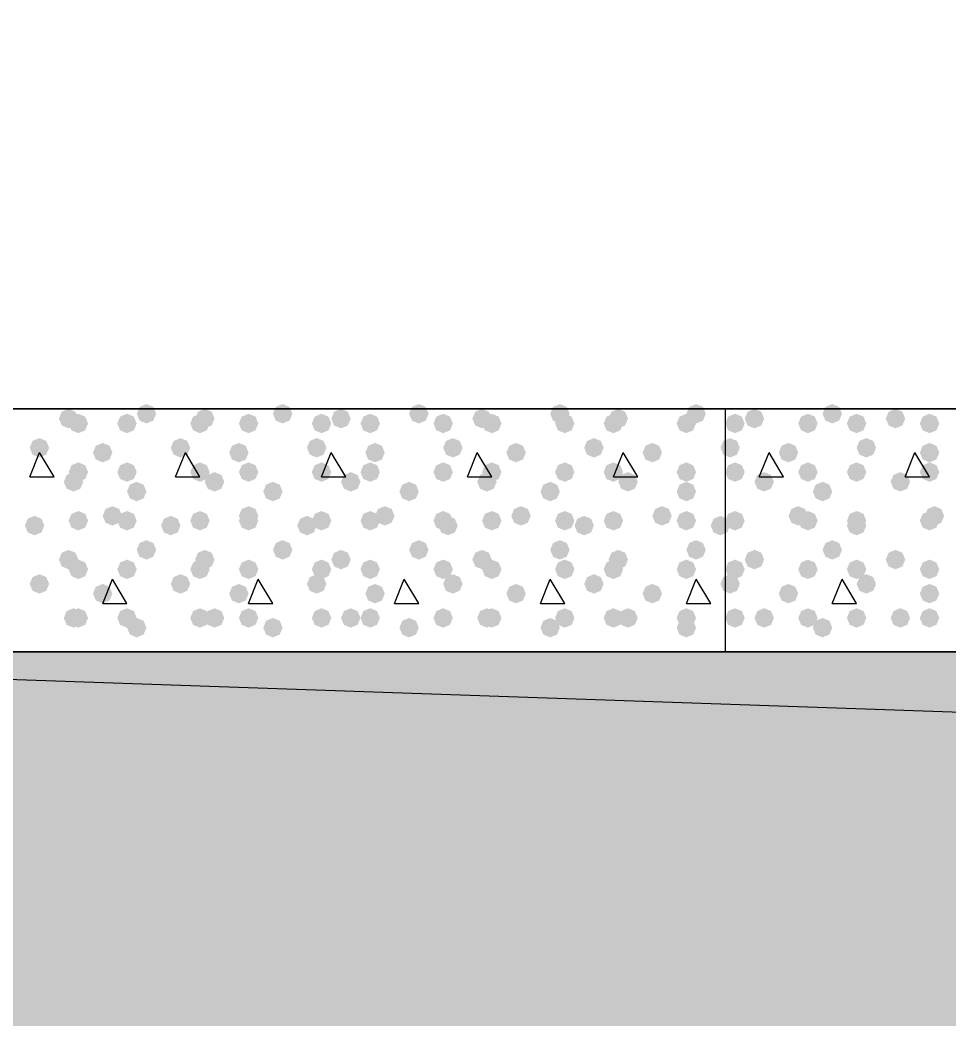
# Model space of a CAD drawing. Header units: millimetres. Extents: x 0 to 420, y 0 to 297.
# Drawn here: x 40.43 to 48.51, y 157.29 to 165.99 of the extents above; entities that cross this region are included whole.
import ezdxf

# ---------------------------------------------------------------- set-up
doc = ezdxf.new("R2010")
doc.units = ezdxf.units.MM
doc.layers.get('0').update_dxf_attribs({"linetype": 'CONTINUOUS'})

msp = doc.modelspace()

# ---------------------------------------------------------------- hatches: boundary and pattern name
at = {"true_color": 0x000008}
for points in [[(40.936333, 162.517667), (40.911462, 162.457871), (40.851667, 162.433), (40.791871, 162.457871), (40.767, 162.517667), (40.791871, 162.577462), (40.851667, 162.602333), (40.911462, 162.577463)], [(41.613667, 162.56), (41.588796, 162.500204), (41.529, 162.475333), (41.469204, 162.500204), (41.444333, 162.56), (41.469204, 162.619796), (41.529, 162.644667), (41.588796, 162.619796)], [(42.121667, 162.517667), (42.096796, 162.457871), (42.037, 162.433), (41.977204, 162.457871), (41.952333, 162.517667), (41.977204, 162.577462), (42.037, 162.602333), (42.096796, 162.577463)], [(42.799, 162.56), (42.774129, 162.500204), (42.714333, 162.475333), (42.654538, 162.500204), (42.629667, 162.56), (42.654537, 162.619796), (42.714333, 162.644667), (42.774129, 162.619796)], [(43.307, 162.517667), (43.282129, 162.457871), (43.222333, 162.433), (43.162538, 162.457871), (43.137667, 162.517667), (43.162537, 162.577462), (43.222333, 162.602333), (43.282129, 162.577463)], [(43.984333, 162.56), (43.959462, 162.500204), (43.899667, 162.475333), (43.839871, 162.500204), (43.815, 162.56), (43.839871, 162.619796), (43.899667, 162.644667), (43.959462, 162.619796)], [(44.534667, 162.517667), (44.509796, 162.457871), (44.45, 162.433), (44.390204, 162.457871), (44.365333, 162.517667), (44.390204, 162.577462), (44.45, 162.602333), (44.509796, 162.577463)], [(45.212, 162.56), (45.187129, 162.500204), (45.127333, 162.475333), (45.067538, 162.500204), (45.042667, 162.56), (45.067537, 162.619796), (45.127333, 162.644667), (45.187129, 162.619796)], [(45.72, 162.517667), (45.695129, 162.457871), (45.635333, 162.433), (45.575538, 162.457871), (45.550667, 162.517667), (45.575537, 162.577462), (45.635333, 162.602333), (45.695129, 162.577463)], [(46.397333, 162.56), (46.372463, 162.500204), (46.312667, 162.475333), (46.252871, 162.500204), (46.228, 162.56), (46.252871, 162.619796), (46.312667, 162.644667), (46.372462, 162.619796)], [(41.021, 162.475333), (40.996129, 162.415537), (40.936333, 162.390667), (40.876537, 162.415537), (40.851667, 162.475333), (40.876537, 162.535129), (40.936333, 162.56), (40.996129, 162.535129)], [(41.444333, 162.475333), (41.419462, 162.415537), (41.359667, 162.390667), (41.299871, 162.415537), (41.275, 162.475333), (41.299871, 162.535129), (41.359667, 162.56), (41.419462, 162.535129)], [(42.079333, 162.475333), (42.054462, 162.415537), (41.994667, 162.390667), (41.934871, 162.415537), (41.91, 162.475333), (41.934871, 162.535129), (41.994667, 162.56), (42.054462, 162.535129)], [(42.502667, 162.475333), (42.477796, 162.415537), (42.418, 162.390667), (42.358204, 162.415537), (42.333333, 162.475333), (42.358204, 162.535129), (42.418, 162.56), (42.477796, 162.535129)], [(43.137667, 162.475333), (43.112796, 162.415537), (43.053, 162.390667), (42.993204, 162.415537), (42.968333, 162.475333), (42.993204, 162.535129), (43.053, 162.56), (43.112796, 162.535129)], [(43.561, 162.475333), (43.536129, 162.415537), (43.476333, 162.390667), (43.416537, 162.415537), (43.391667, 162.475333), (43.416537, 162.535129), (43.476333, 162.56), (43.536129, 162.535129)], [(44.196, 162.475333), (44.171129, 162.415537), (44.111333, 162.390667), (44.051537, 162.415537), (44.026667, 162.475333), (44.051537, 162.535129), (44.111333, 162.56), (44.171129, 162.535129)], [(44.619333, 162.475333), (44.594462, 162.415537), (44.534667, 162.390667), (44.474871, 162.415537), (44.45, 162.475333), (44.474871, 162.535129), (44.534667, 162.56), (44.594462, 162.535129)], [(45.254333, 162.475333), (45.229462, 162.415537), (45.169667, 162.390667), (45.109871, 162.415537), (45.085, 162.475333), (45.109871, 162.535129), (45.169667, 162.56), (45.229462, 162.535129)], [(45.677667, 162.475333), (45.652796, 162.415537), (45.593, 162.390667), (45.533204, 162.415537), (45.508333, 162.475333), (45.533204, 162.535129), (45.593, 162.56), (45.652796, 162.535129)], [(46.312667, 162.475333), (46.287796, 162.415537), (46.228, 162.390667), (46.168204, 162.415537), (46.143333, 162.475333), (46.168204, 162.535129), (46.228, 162.56), (46.287796, 162.535129)], [(40.682333, 162.263667), (40.657463, 162.203871), (40.597667, 162.179), (40.537871, 162.203871), (40.513, 162.263667), (40.537871, 162.323462), (40.597667, 162.348333), (40.657462, 162.323463)], [(41.91, 162.263667), (41.885129, 162.203871), (41.825333, 162.179), (41.765538, 162.203871), (41.740667, 162.263667), (41.765537, 162.323462), (41.825333, 162.348333), (41.885129, 162.323463)], [(43.095333, 162.263667), (43.070463, 162.203871), (43.010667, 162.179), (42.950871, 162.203871), (42.926, 162.263667), (42.950871, 162.323462), (43.010667, 162.348333), (43.070462, 162.323463)], [(44.280667, 162.263667), (44.255796, 162.203871), (44.196, 162.179), (44.136204, 162.203871), (44.111333, 162.263667), (44.136204, 162.323462), (44.196, 162.348333), (44.255796, 162.323463)], [(45.508333, 162.263667), (45.483463, 162.203871), (45.423667, 162.179), (45.363871, 162.203871), (45.339, 162.263667), (45.363871, 162.323462), (45.423667, 162.348333), (45.483462, 162.323463)], [(41.232667, 162.221333), (41.207796, 162.161537), (41.148, 162.136667), (41.088204, 162.161537), (41.063333, 162.221333), (41.088204, 162.281129), (41.148, 162.306), (41.207796, 162.281129)], [(42.418, 162.221333), (42.393129, 162.161537), (42.333333, 162.136667), (42.273537, 162.161537), (42.248667, 162.221333), (42.273537, 162.281129), (42.333333, 162.306), (42.393129, 162.281129)], [(43.603333, 162.221333), (43.578463, 162.161537), (43.518667, 162.136667), (43.458871, 162.161537), (43.434, 162.221333), (43.458871, 162.281129), (43.518667, 162.306), (43.578462, 162.281129)], [(44.831, 162.221333), (44.806129, 162.161537), (44.746333, 162.136667), (44.686537, 162.161537), (44.661667, 162.221333), (44.686537, 162.281129), (44.746333, 162.306), (44.806129, 162.281129)], [(46.016333, 162.221333), (45.991462, 162.161537), (45.931667, 162.136667), (45.871871, 162.161537), (45.847, 162.221333), (45.871871, 162.281129), (45.931667, 162.306), (45.991462, 162.281129)], [(41.021, 162.052), (40.996129, 161.992204), (40.936333, 161.967333), (40.876537, 161.992204), (40.851667, 162.052), (40.876537, 162.111796), (40.936333, 162.136667), (40.996129, 162.111796)], [(41.444333, 162.052), (41.419462, 161.992204), (41.359667, 161.967333), (41.299871, 161.992204), (41.275, 162.052), (41.299871, 162.111796), (41.359667, 162.136667), (41.419462, 162.111796)], [(42.079333, 162.052), (42.054462, 161.992204), (41.994667, 161.967333), (41.934871, 161.992204), (41.91, 162.052), (41.934871, 162.111796), (41.994667, 162.136667), (42.054462, 162.111796)], [(42.502667, 162.052), (42.477796, 161.992204), (42.418, 161.967333), (42.358204, 161.992204), (42.333333, 162.052), (42.358204, 162.111796), (42.418, 162.136667), (42.477796, 162.111796)], [(43.137667, 162.052), (43.112796, 161.992204), (43.053, 161.967333), (42.993204, 161.992204), (42.968333, 162.052), (42.993204, 162.111796), (43.053, 162.136667), (43.112796, 162.111796)], [(43.561, 162.052), (43.536129, 161.992204), (43.476333, 161.967333), (43.416537, 161.992204), (43.391667, 162.052), (43.416537, 162.111796), (43.476333, 162.136667), (43.536129, 162.111796)], [(44.196, 162.052), (44.171129, 161.992204), (44.111333, 161.967333), (44.051537, 161.992204), (44.026667, 162.052), (44.051537, 162.111796), (44.111333, 162.136667), (44.171129, 162.111796)], [(44.619333, 162.052), (44.594462, 161.992204), (44.534667, 161.967333), (44.474871, 161.992204), (44.45, 162.052), (44.474871, 162.111796), (44.534667, 162.136667), (44.594462, 162.111796)], [(45.254333, 162.052), (45.229462, 161.992204), (45.169667, 161.967333), (45.109871, 161.992204), (45.085, 162.052), (45.109871, 162.111796), (45.169667, 162.136667), (45.229462, 162.111796)], [(45.677667, 162.052), (45.652796, 161.992204), (45.593, 161.967333), (45.533204, 161.992204), (45.508333, 162.052), (45.533204, 162.111796), (45.593, 162.136667), (45.652796, 162.111796)], [(46.312667, 162.052), (46.287796, 161.992204), (46.228, 161.967333), (46.168204, 161.992204), (46.143333, 162.052), (46.168204, 162.111796), (46.228, 162.136667), (46.287796, 162.111796)], [(40.978667, 161.967333), (40.953796, 161.907537), (40.894, 161.882667), (40.834204, 161.907537), (40.809333, 161.967333), (40.834204, 162.027129), (40.894, 162.052), (40.953796, 162.027129)], [(42.206333, 161.967333), (42.181462, 161.907537), (42.121667, 161.882667), (42.061871, 161.907537), (42.037, 161.967333), (42.061871, 162.027129), (42.121667, 162.052), (42.181462, 162.027129)], [(43.391667, 161.967333), (43.366796, 161.907537), (43.307, 161.882667), (43.247204, 161.907537), (43.222333, 161.967333), (43.247204, 162.027129), (43.307, 162.052), (43.366796, 162.027129)], [(44.577, 161.967333), (44.552129, 161.907537), (44.492333, 161.882667), (44.432538, 161.907537), (44.407667, 161.967333), (44.432537, 162.027129), (44.492333, 162.052), (44.552129, 162.027129)], [(45.804667, 161.967333), (45.779796, 161.907537), (45.72, 161.882667), (45.660204, 161.907537), (45.635333, 161.967333), (45.660204, 162.027129), (45.72, 162.052), (45.779796, 162.027129)], [(41.529, 161.882667), (41.504129, 161.822871), (41.444333, 161.798), (41.384538, 161.822871), (41.359667, 161.882667), (41.384537, 161.942462), (41.444333, 161.967333), (41.504129, 161.942463)], [(42.714333, 161.882667), (42.689462, 161.822871), (42.629667, 161.798), (42.569871, 161.822871), (42.545, 161.882667), (42.569871, 161.942462), (42.629667, 161.967333), (42.689462, 161.942463)], [(43.899667, 161.882667), (43.874796, 161.822871), (43.815, 161.798), (43.755204, 161.822871), (43.730333, 161.882667), (43.755204, 161.942462), (43.815, 161.967333), (43.874796, 161.942463)], [(45.127333, 161.882667), (45.102463, 161.822871), (45.042667, 161.798), (44.982871, 161.822871), (44.958, 161.882667), (44.982871, 161.942462), (45.042667, 161.967333), (45.102462, 161.942463)], [(46.312667, 161.882667), (46.287796, 161.822871), (46.228, 161.798), (46.168204, 161.822871), (46.143333, 161.882667), (46.168204, 161.942462), (46.228, 161.967333), (46.287796, 161.942463)], [(41.317333, 161.671), (41.292463, 161.611204), (41.232667, 161.586333), (41.172871, 161.611204), (41.148, 161.671), (41.172871, 161.730796), (41.232667, 161.755667), (41.292462, 161.730796)], [(42.502667, 161.671), (42.477796, 161.611204), (42.418, 161.586333), (42.358204, 161.611204), (42.333333, 161.671), (42.358204, 161.730796), (42.418, 161.755667), (42.477796, 161.730796)], [(43.688, 161.671), (43.663129, 161.611204), (43.603333, 161.586333), (43.543537, 161.611204), (43.518667, 161.671), (43.543537, 161.730796), (43.603333, 161.755667), (43.663129, 161.730796)], [(44.873333, 161.671), (44.848463, 161.611204), (44.788667, 161.586333), (44.728871, 161.611204), (44.704, 161.671), (44.728871, 161.730796), (44.788667, 161.755667), (44.848462, 161.730796)], [(46.101, 161.671), (46.076129, 161.611204), (46.016333, 161.586333), (45.956537, 161.611204), (45.931667, 161.671), (45.956537, 161.730796), (46.016333, 161.755667), (46.076129, 161.730796)], [(40.64, 161.586333), (40.615129, 161.526537), (40.555333, 161.501667), (40.495538, 161.526537), (40.470667, 161.586333), (40.495537, 161.646129), (40.555333, 161.671), (40.615129, 161.646129)], [(41.021, 161.628667), (40.996129, 161.568871), (40.936333, 161.544), (40.876537, 161.568871), (40.851667, 161.628667), (40.876537, 161.688462), (40.936333, 161.713333), (40.996129, 161.688463)], [(41.444333, 161.628667), (41.419462, 161.568871), (41.359667, 161.544), (41.299871, 161.568871), (41.275, 161.628667), (41.299871, 161.688462), (41.359667, 161.713333), (41.419462, 161.688463)], [(41.825333, 161.586333), (41.800463, 161.526537), (41.740667, 161.501667), (41.680871, 161.526537), (41.656, 161.586333), (41.680871, 161.646129), (41.740667, 161.671), (41.800462, 161.646129)], [(42.079333, 161.628667), (42.054462, 161.568871), (41.994667, 161.544), (41.934871, 161.568871), (41.91, 161.628667), (41.934871, 161.688462), (41.994667, 161.713333), (42.054462, 161.688463)], [(42.502667, 161.628667), (42.477796, 161.568871), (42.418, 161.544), (42.358204, 161.568871), (42.333333, 161.628667), (42.358204, 161.688462), (42.418, 161.713333), (42.477796, 161.688463)], [(43.010667, 161.586333), (42.985796, 161.526537), (42.926, 161.501667), (42.866204, 161.526537), (42.841333, 161.586333), (42.866204, 161.646129), (42.926, 161.671), (42.985796, 161.646129)], [(43.137667, 161.628667), (43.112796, 161.568871), (43.053, 161.544), (42.993204, 161.568871), (42.968333, 161.628667), (42.993204, 161.688462), (43.053, 161.713333), (43.112796, 161.688463)], [(43.561, 161.628667), (43.536129, 161.568871), (43.476333, 161.544), (43.416537, 161.568871), (43.391667, 161.628667), (43.416537, 161.688462), (43.476333, 161.713333), (43.536129, 161.688463)], [(44.196, 161.628667), (44.171129, 161.568871), (44.111333, 161.544), (44.051537, 161.568871), (44.026667, 161.628667), (44.051537, 161.688462), (44.111333, 161.713333), (44.171129, 161.688463)], [(44.238333, 161.586333), (44.213463, 161.526537), (44.153667, 161.501667), (44.093871, 161.526537), (44.069, 161.586333), (44.093871, 161.646129), (44.153667, 161.671), (44.213462, 161.646129)], [(44.619333, 161.628667), (44.594462, 161.568871), (44.534667, 161.544), (44.474871, 161.568871), (44.45, 161.628667), (44.474871, 161.688462), (44.534667, 161.713333), (44.594462, 161.688463)], [(45.254333, 161.628667), (45.229462, 161.568871), (45.169667, 161.544), (45.109871, 161.568871), (45.085, 161.628667), (45.109871, 161.688462), (45.169667, 161.713333), (45.229462, 161.688463)], [(45.423667, 161.586333), (45.398796, 161.526537), (45.339, 161.501667), (45.279204, 161.526537), (45.254333, 161.586333), (45.279204, 161.646129), (45.339, 161.671), (45.398796, 161.646129)], [(45.677667, 161.628667), (45.652796, 161.568871), (45.593, 161.544), (45.533204, 161.568871), (45.508333, 161.628667), (45.533204, 161.688462), (45.593, 161.713333), (45.652796, 161.688463)], [(46.312667, 161.628667), (46.287796, 161.568871), (46.228, 161.544), (46.168204, 161.568871), (46.143333, 161.628667), (46.168204, 161.688462), (46.228, 161.713333), (46.287796, 161.688463)], [(46.609, 161.586333), (46.584129, 161.526537), (46.524333, 161.501667), (46.464538, 161.526537), (46.439667, 161.586333), (46.464537, 161.646129), (46.524333, 161.671), (46.584129, 161.646129)], [(41.613667, 161.374667), (41.588796, 161.314871), (41.529, 161.29), (41.469204, 161.314871), (41.444333, 161.374667), (41.469204, 161.434462), (41.529, 161.459333), (41.588796, 161.434463)], [(42.799, 161.374667), (42.774129, 161.314871), (42.714333, 161.29), (42.654538, 161.314871), (42.629667, 161.374667), (42.654537, 161.434462), (42.714333, 161.459333), (42.774129, 161.434463)], [(43.984333, 161.374667), (43.959462, 161.314871), (43.899667, 161.29), (43.839871, 161.314871), (43.815, 161.374667), (43.839871, 161.434462), (43.899667, 161.459333), (43.959462, 161.434463)], [(45.212, 161.374667), (45.187129, 161.314871), (45.127333, 161.29), (45.067538, 161.314871), (45.042667, 161.374667), (45.067537, 161.434462), (45.127333, 161.459333), (45.187129, 161.434463)], [(46.397333, 161.374667), (46.372463, 161.314871), (46.312667, 161.29), (46.252871, 161.314871), (46.228, 161.374667), (46.252871, 161.434462), (46.312667, 161.459333), (46.372462, 161.434463)], [(40.936333, 161.29), (40.911462, 161.230204), (40.851667, 161.205333), (40.791871, 161.230204), (40.767, 161.29), (40.791871, 161.349796), (40.851667, 161.374667), (40.911462, 161.349796)], [(41.021, 161.205333), (40.996129, 161.145537), (40.936333, 161.120667), (40.876537, 161.145537), (40.851667, 161.205333), (40.876537, 161.265129), (40.936333, 161.29), (40.996129, 161.265129)], [(41.444333, 161.205333), (41.419462, 161.145537), (41.359667, 161.120667), (41.299871, 161.145537), (41.275, 161.205333), (41.299871, 161.265129), (41.359667, 161.29), (41.419462, 161.265129)], [(42.079333, 161.205333), (42.054462, 161.145537), (41.994667, 161.120667), (41.934871, 161.145537), (41.91, 161.205333), (41.934871, 161.265129), (41.994667, 161.29), (42.054462, 161.265129)], [(42.121667, 161.29), (42.096796, 161.230204), (42.037, 161.205333), (41.977204, 161.230204), (41.952333, 161.29), (41.977204, 161.349796), (42.037, 161.374667), (42.096796, 161.349796)], [(42.502667, 161.205333), (42.477796, 161.145537), (42.418, 161.120667), (42.358204, 161.145537), (42.333333, 161.205333), (42.358204, 161.265129), (42.418, 161.29), (42.477796, 161.265129)], [(43.137667, 161.205333), (43.112796, 161.145537), (43.053, 161.120667), (42.993204, 161.145537), (42.968333, 161.205333), (42.993204, 161.265129), (43.053, 161.29), (43.112796, 161.265129)], [(43.307, 161.29), (43.282129, 161.230204), (43.222333, 161.205333), (43.162538, 161.230204), (43.137667, 161.29), (43.162537, 161.349796), (43.222333, 161.374667), (43.282129, 161.349796)], [(43.561, 161.205333), (43.536129, 161.145537), (43.476333, 161.120667), (43.416537, 161.145537), (43.391667, 161.205333), (43.416537, 161.265129), (43.476333, 161.29), (43.536129, 161.265129)], [(44.196, 161.205333), (44.171129, 161.145537), (44.111333, 161.120667), (44.051537, 161.145537), (44.026667, 161.205333), (44.051537, 161.265129), (44.111333, 161.29), (44.171129, 161.265129)], [(44.534667, 161.29), (44.509796, 161.230204), (44.45, 161.205333), (44.390204, 161.230204), (44.365333, 161.29), (44.390204, 161.349796), (44.45, 161.374667), (44.509796, 161.349796)], [(44.619333, 161.205333), (44.594462, 161.145537), (44.534667, 161.120667), (44.474871, 161.145537), (44.45, 161.205333), (44.474871, 161.265129), (44.534667, 161.29), (44.594462, 161.265129)], [(45.254333, 161.205333), (45.229462, 161.145537), (45.169667, 161.120667), (45.109871, 161.145537), (45.085, 161.205333), (45.109871, 161.265129), (45.169667, 161.29), (45.229462, 161.265129)], [(45.677667, 161.205333), (45.652796, 161.145537), (45.593, 161.120667), (45.533204, 161.145537), (45.508333, 161.205333), (45.533204, 161.265129), (45.593, 161.29), (45.652796, 161.265129)], [(45.72, 161.29), (45.695129, 161.230204), (45.635333, 161.205333), (45.575538, 161.230204), (45.550667, 161.29), (45.575537, 161.349796), (45.635333, 161.374667), (45.695129, 161.349796)], [(46.312667, 161.205333), (46.287796, 161.145537), (46.228, 161.120667), (46.168204, 161.145537), (46.143333, 161.205333), (46.168204, 161.265129), (46.228, 161.29), (46.287796, 161.265129)], [(40.682333, 161.078333), (40.657463, 161.018537), (40.597667, 160.993667), (40.537871, 161.018537), (40.513, 161.078333), (40.537871, 161.138129), (40.597667, 161.163), (40.657462, 161.138129)], [(41.91, 161.078333), (41.885129, 161.018537), (41.825333, 160.993667), (41.765538, 161.018537), (41.740667, 161.078333), (41.765537, 161.138129), (41.825333, 161.163), (41.885129, 161.138129)], [(43.095333, 161.078333), (43.070463, 161.018537), (43.010667, 160.993667), (42.950871, 161.018537), (42.926, 161.078333), (42.950871, 161.138129), (43.010667, 161.163), (43.070462, 161.138129)], [(44.280667, 161.078333), (44.255796, 161.018537), (44.196, 160.993667), (44.136204, 161.018537), (44.111333, 161.078333), (44.136204, 161.138129), (44.196, 161.163), (44.255796, 161.138129)], [(45.508333, 161.078333), (45.483463, 161.018537), (45.423667, 160.993667), (45.363871, 161.018537), (45.339, 161.078333), (45.363871, 161.138129), (45.423667, 161.163), (45.483462, 161.138129)], [(41.232667, 160.993667), (41.207796, 160.933871), (41.148, 160.909), (41.088204, 160.933871), (41.063333, 160.993667), (41.088204, 161.053462), (41.148, 161.078333), (41.207796, 161.053463)], [(42.418, 160.993667), (42.393129, 160.933871), (42.333333, 160.909), (42.273537, 160.933871), (42.248667, 160.993667), (42.273537, 161.053462), (42.333333, 161.078333), (42.393129, 161.053463)], [(43.603333, 160.993667), (43.578463, 160.933871), (43.518667, 160.909), (43.458871, 160.933871), (43.434, 160.993667), (43.458871, 161.053462), (43.518667, 161.078333), (43.578462, 161.053463)], [(44.831, 160.993667), (44.806129, 160.933871), (44.746333, 160.909), (44.686537, 160.933871), (44.661667, 160.993667), (44.686537, 161.053462), (44.746333, 161.078333), (44.806129, 161.053463)], [(46.016333, 160.993667), (45.991462, 160.933871), (45.931667, 160.909), (45.871871, 160.933871), (45.847, 160.993667), (45.871871, 161.053462), (45.931667, 161.078333), (45.991462, 161.053463)], [(40.978667, 160.782), (40.953796, 160.722204), (40.894, 160.697333), (40.834204, 160.722204), (40.809333, 160.782), (40.834204, 160.841796), (40.894, 160.866667), (40.953796, 160.841796)], [(41.021, 160.782), (40.996129, 160.722204), (40.936333, 160.697333), (40.876537, 160.722204), (40.851667, 160.782), (40.876537, 160.841796), (40.936333, 160.866667), (40.996129, 160.841796)], [(41.444333, 160.782), (41.419462, 160.722204), (41.359667, 160.697333), (41.299871, 160.722204), (41.275, 160.782), (41.299871, 160.841796), (41.359667, 160.866667), (41.419462, 160.841796)], [(42.079333, 160.782), (42.054462, 160.722204), (41.994667, 160.697333), (41.934871, 160.722204), (41.91, 160.782), (41.934871, 160.841796), (41.994667, 160.866667), (42.054462, 160.841796)], [(42.206333, 160.782), (42.181462, 160.722204), (42.121667, 160.697333), (42.061871, 160.722204), (42.037, 160.782), (42.061871, 160.841796), (42.121667, 160.866667), (42.181462, 160.841796)], [(42.502667, 160.782), (42.477796, 160.722204), (42.418, 160.697333), (42.358204, 160.722204), (42.333333, 160.782), (42.358204, 160.841796), (42.418, 160.866667), (42.477796, 160.841796)], [(43.137667, 160.782), (43.112796, 160.722204), (43.053, 160.697333), (42.993204, 160.722204), (42.968333, 160.782), (42.993204, 160.841796), (43.053, 160.866667), (43.112796, 160.841796)], [(43.391667, 160.782), (43.366796, 160.722204), (43.307, 160.697333), (43.247204, 160.722204), (43.222333, 160.782), (43.247204, 160.841796), (43.307, 160.866667), (43.366796, 160.841796)], [(43.561, 160.782), (43.536129, 160.722204), (43.476333, 160.697333), (43.416537, 160.722204), (43.391667, 160.782), (43.416537, 160.841796), (43.476333, 160.866667), (43.536129, 160.841796)], [(44.196, 160.782), (44.171129, 160.722204), (44.111333, 160.697333), (44.051537, 160.722204), (44.026667, 160.782), (44.051537, 160.841796), (44.111333, 160.866667), (44.171129, 160.841796)], [(44.577, 160.782), (44.552129, 160.722204), (44.492333, 160.697333), (44.432538, 160.722204), (44.407667, 160.782), (44.432537, 160.841796), (44.492333, 160.866667), (44.552129, 160.841796)], [(44.619333, 160.782), (44.594462, 160.722204), (44.534667, 160.697333), (44.474871, 160.722204), (44.45, 160.782), (44.474871, 160.841796), (44.534667, 160.866667), (44.594462, 160.841796)], [(45.254333, 160.782), (45.229462, 160.722204), (45.169667, 160.697333), (45.109871, 160.722204), (45.085, 160.782), (45.109871, 160.841796), (45.169667, 160.866667), (45.229462, 160.841796)], [(45.677667, 160.782), (45.652796, 160.722204), (45.593, 160.697333), (45.533204, 160.722204), (45.508333, 160.782), (45.533204, 160.841796), (45.593, 160.866667), (45.652796, 160.841796)], [(45.804667, 160.782), (45.779796, 160.722204), (45.72, 160.697333), (45.660204, 160.722204), (45.635333, 160.782), (45.660204, 160.841796), (45.72, 160.866667), (45.779796, 160.841796)], [(46.312667, 160.782), (46.287796, 160.722204), (46.228, 160.697333), (46.168204, 160.722204), (46.143333, 160.782), (46.168204, 160.841796), (46.228, 160.866667), (46.287796, 160.841796)], [(41.529, 160.697333), (41.504129, 160.637537), (41.444333, 160.612667), (41.384538, 160.637537), (41.359667, 160.697333), (41.384537, 160.757129), (41.444333, 160.782), (41.504129, 160.757129)], [(42.714333, 160.697333), (42.689462, 160.637537), (42.629667, 160.612667), (42.569871, 160.637537), (42.545, 160.697333), (42.569871, 160.757129), (42.629667, 160.782), (42.689462, 160.757129)], [(43.899667, 160.697333), (43.874796, 160.637537), (43.815, 160.612667), (43.755204, 160.637537), (43.730333, 160.697333), (43.755204, 160.757129), (43.815, 160.782), (43.874796, 160.757129)], [(45.127333, 160.697333), (45.102463, 160.637537), (45.042667, 160.612667), (44.982871, 160.637537), (44.958, 160.697333), (44.982871, 160.757129), (45.042667, 160.782), (45.102462, 160.757129)], [(46.312667, 160.697333), (46.287796, 160.637537), (46.228, 160.612667), (46.168204, 160.637537), (46.143333, 160.697333), (46.168204, 160.757129), (46.228, 160.782), (46.287796, 160.757129)]]:
    msp.add_hatch(color=0, dxfattribs=at).paths.add_polyline_path(points, flags=0)
at = {"true_color": 0x000007}
for points in [[(46.905333, 162.517667), (46.880463, 162.457871), (46.820667, 162.433), (46.760871, 162.457871), (46.736, 162.517667), (46.760871, 162.577462), (46.820667, 162.602333), (46.880462, 162.577463)], [(47.582667, 162.56), (47.557796, 162.500204), (47.498, 162.475333), (47.438204, 162.500204), (47.413333, 162.56), (47.438204, 162.619796), (47.498, 162.644667), (47.557796, 162.619796)], [(48.133, 162.517667), (48.108129, 162.457871), (48.048333, 162.433), (47.988538, 162.457871), (47.963667, 162.517667), (47.988537, 162.577462), (48.048333, 162.602333), (48.108129, 162.577463)], [(46.736, 162.475333), (46.711129, 162.415537), (46.651333, 162.390667), (46.591537, 162.415537), (46.566667, 162.475333), (46.591537, 162.535129), (46.651333, 162.56), (46.711129, 162.535129)], [(47.371, 162.475333), (47.346129, 162.415537), (47.286333, 162.390667), (47.226537, 162.415537), (47.201667, 162.475333), (47.226537, 162.535129), (47.286333, 162.56), (47.346129, 162.535129)], [(47.794333, 162.475333), (47.769462, 162.415537), (47.709667, 162.390667), (47.649871, 162.415537), (47.625, 162.475333), (47.649871, 162.535129), (47.709667, 162.56), (47.769462, 162.535129)], [(48.429333, 162.475333), (48.404462, 162.415537), (48.344667, 162.390667), (48.284871, 162.415537), (48.26, 162.475333), (48.284871, 162.535129), (48.344667, 162.56), (48.404462, 162.535129)], [(46.693667, 162.263667), (46.668796, 162.203871), (46.609, 162.179), (46.549204, 162.203871), (46.524333, 162.263667), (46.549204, 162.323462), (46.609, 162.348333), (46.668796, 162.323463)], [(47.879, 162.263667), (47.854129, 162.203871), (47.794333, 162.179), (47.734538, 162.203871), (47.709667, 162.263667), (47.734537, 162.323462), (47.794333, 162.348333), (47.854129, 162.323463)], [(47.201667, 162.221333), (47.176796, 162.161537), (47.117, 162.136667), (47.057204, 162.161537), (47.032333, 162.221333), (47.057204, 162.281129), (47.117, 162.306), (47.176796, 162.281129)], [(48.429333, 162.221333), (48.404462, 162.161537), (48.344667, 162.136667), (48.284871, 162.161537), (48.26, 162.221333), (48.284871, 162.281129), (48.344667, 162.306), (48.404462, 162.281129)], [(46.736, 162.052), (46.711129, 161.992204), (46.651333, 161.967333), (46.591537, 161.992204), (46.566667, 162.052), (46.591537, 162.111796), (46.651333, 162.136667), (46.711129, 162.111796)], [(47.371, 162.052), (47.346129, 161.992204), (47.286333, 161.967333), (47.226537, 161.992204), (47.201667, 162.052), (47.226537, 162.111796), (47.286333, 162.136667), (47.346129, 162.111796)], [(47.794333, 162.052), (47.769462, 161.992204), (47.709667, 161.967333), (47.649871, 161.992204), (47.625, 162.052), (47.649871, 162.111796), (47.709667, 162.136667), (47.769462, 162.111796)], [(48.429333, 162.052), (48.404462, 161.992204), (48.344667, 161.967333), (48.284871, 161.992204), (48.26, 162.052), (48.284871, 162.111796), (48.344667, 162.136667), (48.404462, 162.111796)], [(46.99, 161.967333), (46.965129, 161.907537), (46.905333, 161.882667), (46.845538, 161.907537), (46.820667, 161.967333), (46.845537, 162.027129), (46.905333, 162.052), (46.965129, 162.027129)], [(48.175333, 161.967333), (48.150463, 161.907537), (48.090667, 161.882667), (48.030871, 161.907537), (48.006, 161.967333), (48.030871, 162.027129), (48.090667, 162.052), (48.150462, 162.027129)], [(47.498, 161.882667), (47.473129, 161.822871), (47.413333, 161.798), (47.353537, 161.822871), (47.328667, 161.882667), (47.353537, 161.942462), (47.413333, 161.967333), (47.473129, 161.942463)], [(47.286333, 161.671), (47.261463, 161.611204), (47.201667, 161.586333), (47.141871, 161.611204), (47.117, 161.671), (47.141871, 161.730796), (47.201667, 161.755667), (47.261462, 161.730796)], [(48.471667, 161.671), (48.446796, 161.611204), (48.387, 161.586333), (48.327204, 161.611204), (48.302333, 161.671), (48.327204, 161.730796), (48.387, 161.755667), (48.446796, 161.730796)], [(46.736, 161.628667), (46.711129, 161.568871), (46.651333, 161.544), (46.591537, 161.568871), (46.566667, 161.628667), (46.591537, 161.688462), (46.651333, 161.713333), (46.711129, 161.688463)], [(47.371, 161.628667), (47.346129, 161.568871), (47.286333, 161.544), (47.226537, 161.568871), (47.201667, 161.628667), (47.226537, 161.688462), (47.286333, 161.713333), (47.346129, 161.688463)], [(47.794333, 161.628667), (47.769462, 161.568871), (47.709667, 161.544), (47.649871, 161.568871), (47.625, 161.628667), (47.649871, 161.688462), (47.709667, 161.713333), (47.769462, 161.688463)], [(47.794333, 161.586333), (47.769462, 161.526537), (47.709667, 161.501667), (47.649871, 161.526537), (47.625, 161.586333), (47.649871, 161.646129), (47.709667, 161.671), (47.769462, 161.646129)], [(48.429333, 161.628667), (48.404462, 161.568871), (48.344667, 161.544), (48.284871, 161.568871), (48.26, 161.628667), (48.284871, 161.688462), (48.344667, 161.713333), (48.404462, 161.688463)], [(47.582667, 161.374667), (47.557796, 161.314871), (47.498, 161.29), (47.438204, 161.314871), (47.413333, 161.374667), (47.438204, 161.434462), (47.498, 161.459333), (47.557796, 161.434463)], [(46.736, 161.205333), (46.711129, 161.145537), (46.651333, 161.120667), (46.591537, 161.145537), (46.566667, 161.205333), (46.591537, 161.265129), (46.651333, 161.29), (46.711129, 161.265129)], [(46.905333, 161.29), (46.880463, 161.230204), (46.820667, 161.205333), (46.760871, 161.230204), (46.736, 161.29), (46.760871, 161.349796), (46.820667, 161.374667), (46.880462, 161.349796)], [(47.371, 161.205333), (47.346129, 161.145537), (47.286333, 161.120667), (47.226537, 161.145537), (47.201667, 161.205333), (47.226537, 161.265129), (47.286333, 161.29), (47.346129, 161.265129)], [(47.794333, 161.205333), (47.769462, 161.145537), (47.709667, 161.120667), (47.649871, 161.145537), (47.625, 161.205333), (47.649871, 161.265129), (47.709667, 161.29), (47.769462, 161.265129)], [(48.133, 161.29), (48.108129, 161.230204), (48.048333, 161.205333), (47.988538, 161.230204), (47.963667, 161.29), (47.988537, 161.349796), (48.048333, 161.374667), (48.108129, 161.349796)], [(48.429333, 161.205333), (48.404462, 161.145537), (48.344667, 161.120667), (48.284871, 161.145537), (48.26, 161.205333), (48.284871, 161.265129), (48.344667, 161.29), (48.404462, 161.265129)], [(46.693667, 161.078333), (46.668796, 161.018537), (46.609, 160.993667), (46.549204, 161.018537), (46.524333, 161.078333), (46.549204, 161.138129), (46.609, 161.163), (46.668796, 161.138129)], [(47.879, 161.078333), (47.854129, 161.018537), (47.794333, 160.993667), (47.734538, 161.018537), (47.709667, 161.078333), (47.734537, 161.138129), (47.794333, 161.163), (47.854129, 161.138129)], [(47.201667, 160.993667), (47.176796, 160.933871), (47.117, 160.909), (47.057204, 160.933871), (47.032333, 160.993667), (47.057204, 161.053462), (47.117, 161.078333), (47.176796, 161.053463)], [(48.429333, 160.993667), (48.404462, 160.933871), (48.344667, 160.909), (48.284871, 160.933871), (48.26, 160.993667), (48.284871, 161.053462), (48.344667, 161.078333), (48.404462, 161.053463)], [(46.736, 160.782), (46.711129, 160.722204), (46.651333, 160.697333), (46.591537, 160.722204), (46.566667, 160.782), (46.591537, 160.841796), (46.651333, 160.866667), (46.711129, 160.841796)], [(46.99, 160.782), (46.965129, 160.722204), (46.905333, 160.697333), (46.845538, 160.722204), (46.820667, 160.782), (46.845537, 160.841796), (46.905333, 160.866667), (46.965129, 160.841796)], [(47.371, 160.782), (47.346129, 160.722204), (47.286333, 160.697333), (47.226537, 160.722204), (47.201667, 160.782), (47.226537, 160.841796), (47.286333, 160.866667), (47.346129, 160.841796)], [(47.794333, 160.782), (47.769462, 160.722204), (47.709667, 160.697333), (47.649871, 160.722204), (47.625, 160.782), (47.649871, 160.841796), (47.709667, 160.866667), (47.769462, 160.841796)], [(48.175333, 160.782), (48.150463, 160.722204), (48.090667, 160.697333), (48.030871, 160.722204), (48.006, 160.782), (48.030871, 160.841796), (48.090667, 160.866667), (48.150462, 160.841796)], [(48.429333, 160.782), (48.404462, 160.722204), (48.344667, 160.697333), (48.284871, 160.722204), (48.26, 160.782), (48.284871, 160.841796), (48.344667, 160.866667), (48.404462, 160.841796)], [(47.498, 160.697333), (47.473129, 160.637537), (47.413333, 160.612667), (47.353537, 160.637537), (47.328667, 160.697333), (47.353537, 160.757129), (47.413333, 160.782), (47.473129, 160.757129)]]:
    msp.add_hatch(color=0, dxfattribs=at).paths.add_polyline_path(points, flags=0)
at = {"true_color": 0x000008}
h = msp.add_hatch(color=0, dxfattribs=at)
h.paths.add_polyline_path([(379.603, 160.485667), (33.528, 160.485667), (379.603, 148.463)], flags=0)
h.paths.add_polyline_path([(33.528, 160.485667), (379.603, 148.463), (33.528, 148.463)], flags=0)

# ---------------------------------------------------------------- linework, layer by layer
at = {"color": 0, "true_color": 0x000007}
for points in [[(32.469667, 183.811333), (32.469667, 160.485667), (380.661333, 160.485667), (380.661333, 183.811333), (218.228333, 183.811333), (218.228333, 204.978), (194.902667, 204.978), (194.902667, 183.811333)], [(32.469667, 183.811333), (32.469667, 160.485667), (380.661333, 160.485667), (380.661333, 183.811333), (218.228333, 183.811333), (218.228333, 204.978), (194.902667, 204.978), (194.902667, 183.811333)], [(46.566667, 162.602333), (46.566667, 160.485667), (48.683333, 160.485667), (48.683333, 162.602333)]]:
    msp.add_lwpolyline(points, close=True, dxfattribs=at)
at = {"color": 0, "true_color": 0x0000fd}
msp.add_lwpolyline([(34.586333, 162.602333), (378.544667, 162.602333), (378.544667, 181.694667), (216.111667, 181.694667), (216.111667, 202.861333), (197.019333, 202.861333), (197.019333, 181.694667), (34.586333, 181.694667)], close=True, dxfattribs=at)
at = {"color": 0, "true_color": 0x000007}
for points in [[(46.566667, 162.602333), (34.586333, 162.602333)], [(46.863, 162.009667), (46.947667, 162.221333)], [(47.074667, 162.009667), (46.947667, 162.221333)], [(48.133, 162.009667), (48.217667, 162.221333)], [(48.344667, 162.009667), (48.217667, 162.221333)], [(46.863, 162.009667), (47.074667, 162.009667)], [(48.133, 162.009667), (48.344667, 162.009667)], [(47.498, 160.909), (47.582667, 161.120667)], [(47.709667, 160.909), (47.582667, 161.120667)], [(47.498, 160.909), (47.709667, 160.909)], [(34.586333, 160.485667), (46.566667, 160.485667)]]:
    msp.add_lwpolyline(points, dxfattribs=at)
at = {"color": 0, "true_color": 0x000008}
for points in [[(40.513, 162.009667), (40.597667, 162.221333)], [(40.724667, 162.009667), (40.597667, 162.221333)], [(41.783, 162.009667), (41.867667, 162.221333)], [(41.994667, 162.009667), (41.867667, 162.221333)], [(43.053, 162.009667), (43.137667, 162.221333)], [(43.264667, 162.009667), (43.137667, 162.221333)], [(44.323, 162.009667), (44.407667, 162.221333)], [(44.534667, 162.009667), (44.407667, 162.221333)], [(45.593, 162.009667), (45.677667, 162.221333)], [(45.804667, 162.009667), (45.677667, 162.221333)], [(40.513, 162.009667), (40.724667, 162.009667)], [(41.783, 162.009667), (41.994667, 162.009667)], [(43.053, 162.009667), (43.264667, 162.009667)], [(44.323, 162.009667), (44.534667, 162.009667)], [(45.593, 162.009667), (45.804667, 162.009667)], [(41.148, 160.909), (41.232667, 161.120667)], [(41.359667, 160.909), (41.232667, 161.120667)], [(42.418, 160.909), (42.502667, 161.120667)], [(42.629667, 160.909), (42.502667, 161.120667)], [(43.688, 160.909), (43.772667, 161.120667)], [(43.899667, 160.909), (43.772667, 161.120667)], [(44.958, 160.909), (45.042667, 161.120667)], [(45.169667, 160.909), (45.042667, 161.120667)], [(46.228, 160.909), (46.312667, 161.120667)], [(46.439667, 160.909), (46.312667, 161.120667)], [(41.148, 160.909), (41.359667, 160.909)], [(42.418, 160.909), (42.629667, 160.909)], [(43.688, 160.909), (43.899667, 160.909)], [(44.958, 160.909), (45.169667, 160.909)], [(46.228, 160.909), (46.439667, 160.909)]]:
    msp.add_lwpolyline(points, dxfattribs=at)
for points in [[(379.603, 160.485667), (33.528, 160.485667), (379.603, 148.463)], [(33.528, 160.485667), (379.603, 148.463), (33.528, 148.463)]]:
    msp.add_lwpolyline(points, close=True, dxfattribs=at)

doc.saveas('drawing.dxf')
